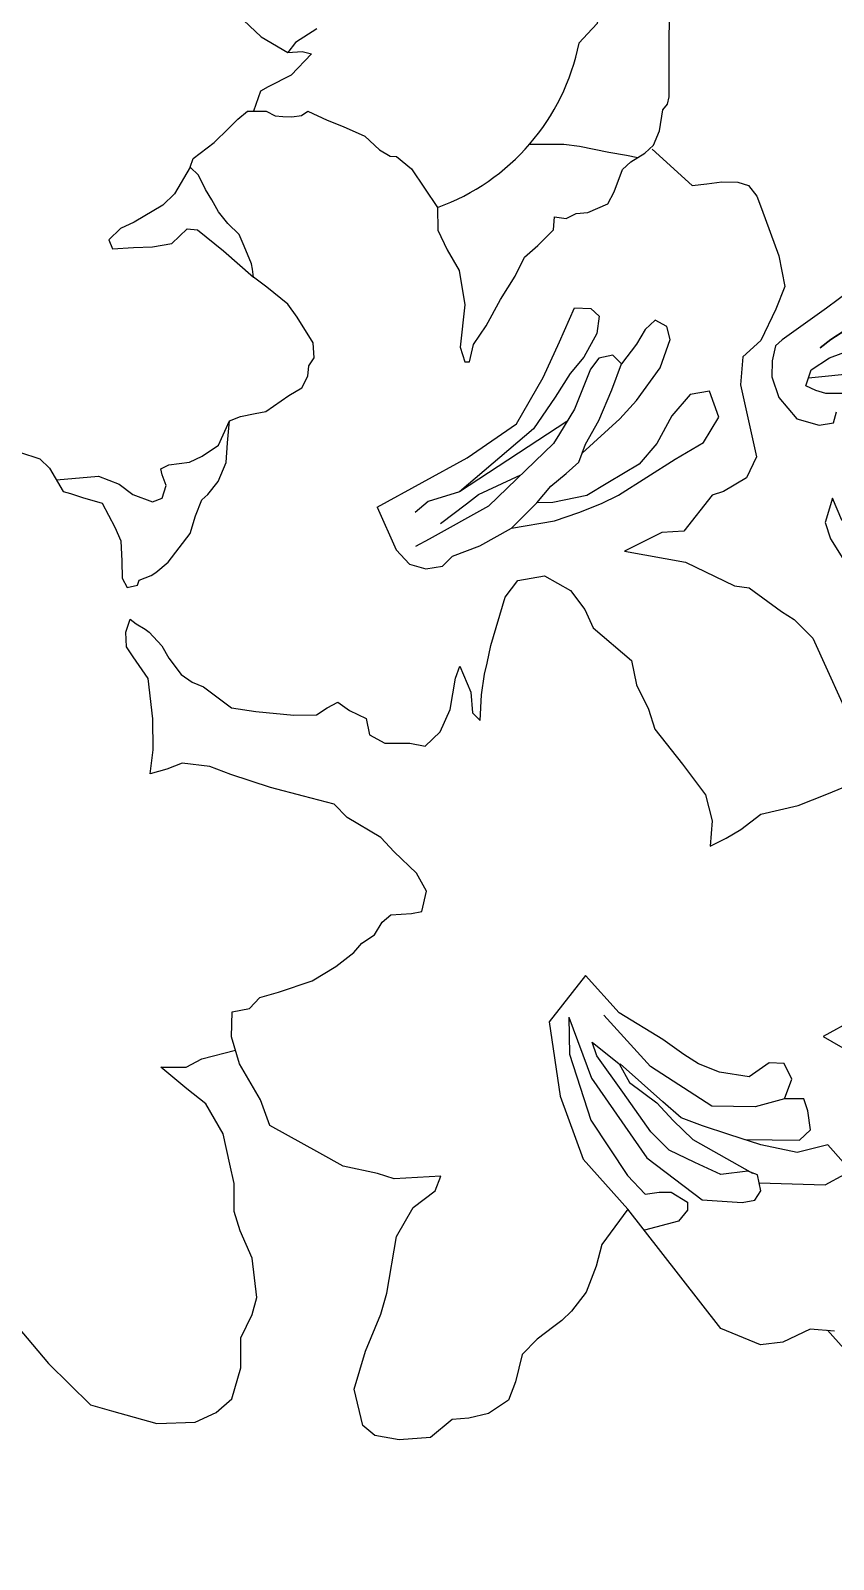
# Model space of a CAD drawing. Header units: millimetres. Extents: x 607619 to 1211550, y 1310734 to 2622648.
# Drawn here: x 607656.1449 to 607656.3987, y 1311007.0329 to 1311007.5161 of the extents above; entities that cross this region are included whole.
import ezdxf

# ---------------------------------------------------------------- set-up
doc = ezdxf.new("R2010")
doc.units = ezdxf.units.MM
doc.layers.add('elenarbi-free_blocks', color=7, linetype='Continuous')

# ---------------------------------------------------------------- blocks, each defined once
blk = doc.blocks.new('A$C69433AA9')
at = {"layer": 'elenarbi-free_blocks', "color": 222}
for points in [[(15.887, 21.258), (15.678, 21.126), (15.601, 21.026)], [(18.456, 21.117), (18.586, 21.258), (18.638, 21.314), (18.67, 21.462), (18.823, 21.504), (18.99, 21.564), (19.167, 21.671), (19.218, 21.838), (19.297, 21.94), (19.412, 22.036)], [(17.974, 20.13), (18.307, 20.127), (18.463, 20.109), (18.748, 20.049), (18.923, 20.021), (19.034, 19.999)]]:
    blk.add_lwpolyline(points, dxfattribs=at)
at = {"layer": 'elenarbi-free_blocks', "color": 211}
for points in [[(14.939, 21.563), (15.341, 21.179), (15.601, 21.026), (15.743, 21.037), (15.833, 21.014), (15.635, 20.805), (15.409, 20.692), (15.335, 20.647), (15.266, 20.453)], [(12.97, 17.11), (13.17, 17.043), (13.266, 16.953), (13.399, 16.724), (13.472, 16.705), (13.587, 16.663), (13.781, 16.608), (13.906, 16.373), (13.963, 16.239), (13.975, 16.04), (13.978, 15.873), (14.028, 15.781), (14.127, 15.805), (14.144, 15.853), (14.261, 15.9), (14.308, 15.93), (14.427, 16.031), (14.644, 16.313), (14.697, 16.484), (14.759, 16.641), (14.816, 16.693), (14.92, 16.821), (14.997, 17.007), (15.011, 17.201), (15.03, 17.415), (15.139, 17.458), (15.282, 17.487), (15.387, 17.508), (15.612, 17.664), (15.74, 17.74), (15.797, 17.854), (15.807, 17.954), (15.859, 18.035), (15.859, 18.035), (15.85, 18.182), (15.692, 18.431), (15.602, 18.56), (15.397, 18.726), (15.264, 18.826), (15.255, 18.902), (15.245, 18.954), (15.173, 19.127), (15.125, 19.244), (15.012, 19.351), (14.921, 19.465), (14.855, 19.584), (14.793, 19.683), (14.726, 19.826), (14.645, 19.902), (14.674, 19.988), (14.878, 20.144), (15.021, 20.282), (15.112, 20.373), (15.207, 20.453), (15.326, 20.453), (15.388, 20.453), (15.478, 20.406), (15.554, 20.401), (15.64, 20.396), (15.735, 20.411), (15.797, 20.453), (15.987, 20.363), (16.144, 20.301), (16.358, 20.206), (16.358, 20.206), (16.501, 20.073), (16.606, 20.011), (16.667, 20.007), (16.815, 19.888), (17.069, 19.507), (17.074, 19.284), (17.164, 19.094), (17.283, 18.889), (17.336, 18.552), (17.293, 18.137), (17.336, 17.994), (17.383, 17.994), (17.421, 18.165), (17.545, 18.346), (17.688, 18.607), (17.83, 18.836), (17.921, 19.021), (18.054, 19.135), (18.206, 19.287), (18.216, 19.415), (18.33, 19.401), (18.43, 19.449), (18.544, 19.458), (18.741, 19.542), (18.803, 19.661), (18.884, 19.88), (18.965, 19.956), (19.103, 20.041), (19.188, 20.117), (19.245, 20.26), (19.279, 20.464), (19.326, 20.521), (19.34, 20.593), (19.341, 21.122), (19.352, 21.886)], [(21.149, 11.544), (20.85, 11.38), (21.32, 11.108)], [(20.961, 8.491), (20.724, 8.51), (20.454, 8.385), (20.236, 8.359), (19.847, 8.517), (19.259, 9.274), (18.936, 9.689), (18.679, 9.34), (18.626, 9.129), (18.527, 8.873), (18.382, 8.688), (18.29, 8.596), (18.211, 8.537), (18.045, 8.412), (17.899, 8.264), (17.833, 7.994), (17.767, 7.817), (17.569, 7.685), (17.378, 7.639), (17.213, 7.626), (17.002, 7.448), (16.692, 7.428), (16.455, 7.468), (16.336, 7.566), (16.251, 7.922), (16.363, 8.297), (16.514, 8.66), (16.574, 8.864), (16.666, 9.42), (16.831, 9.703), (17.048, 9.868), (17.101, 10.013), (16.646, 9.986), (16.481, 10.039), (16.145, 10.111), (15.914, 10.237), (15.425, 10.509), (15.333, 10.759), (15.128, 11.114), (15.049, 11.378), (15.056, 11.622), (15.227, 11.654), (15.326, 11.763), (15.511, 11.816), (15.84, 11.928), (16.071, 12.066), (16.249, 12.204), (16.328, 12.297), (16.453, 12.376), (16.526, 12.501), (16.612, 12.573), (16.816, 12.586), (16.915, 12.606), (16.915, 12.606), (16.961, 12.804), (16.862, 12.982), (16.645, 13.192), (16.513, 13.331), (16.182, 13.527), (16.057, 13.659), (15.754, 13.738), (15.431, 13.823), (15.042, 13.948), (14.837, 14.027), (14.567, 14.06), (14.415, 14.001), (14.251, 13.955), (14.251, 13.955), (14.283, 14.192), (14.277, 14.495), (14.231, 14.89), (14.086, 15.101), (14.02, 15.2), (14.013, 15.344), (14.057, 15.473), (14.116, 15.427), (14.203, 15.375), (14.242, 15.346), (14.366, 15.21), (14.434, 15.09), (14.557, 14.928), (14.664, 14.853), (14.775, 14.808), (15.048, 14.602), (15.287, 14.566), (15.66, 14.53), (15.884, 14.535), (15.987, 14.602), (16.091, 14.659), (16.205, 14.576), (16.371, 14.498), (16.403, 14.338), (16.553, 14.255), (16.799, 14.255), (16.95, 14.228), (17.095, 14.368), (17.194, 14.586), (17.246, 14.892), (17.287, 15.011), (17.396, 14.757), (17.412, 14.555), (17.489, 14.477), (17.5, 14.731), (17.531, 14.933), (17.557, 15.042), (17.593, 15.213), (17.733, 15.689), (17.856, 15.851), (18.118, 15.898), (18.374, 15.753), (18.514, 15.566), (18.595, 15.386), (18.973, 15.066), (19.02, 14.828), (19.137, 14.589), (19.201, 14.392), (19.47, 14.049), (19.698, 13.749), (19.763, 13.494), (19.744, 13.247), (19.744, 13.247), (19.901, 13.325), (20.044, 13.41), (20.24, 13.56), (20.606, 13.645), (20.887, 13.755), (21.11, 13.849)], [(19.173, 20.079), (19.567, 19.723), (19.709, 19.741), (19.856, 19.76), (20.013, 19.755), (20.118, 19.723), (20.201, 19.617), (20.247, 19.498), (20.416, 19.033), (20.475, 18.732), (20.387, 18.512), (20.24, 18.203), (20.063, 18.042), (20.041, 17.77), (20.196, 17.062), (20.1, 16.857), (19.872, 16.724), (19.762, 16.688), (19.483, 16.335), (19.269, 16.321), (18.902, 16.137), (19.502, 16.031), (19.982, 15.8), (20.126, 15.779), (20.441, 15.547), (20.565, 15.47), (20.75, 15.284), (21.164, 14.37)], [(14.645, 19.902), (14.489, 19.643), (14.376, 19.53), (14.095, 19.363), (13.962, 19.303), (13.848, 19.19), (13.882, 19.103), (14.089, 19.116), (14.276, 19.123), (14.463, 19.156), (14.616, 19.297), (14.716, 19.29), (14.97, 19.083), (15.264, 18.826)], [(13.333, 16.838), (13.746, 16.875), (13.948, 16.795), (14.081, 16.693), (14.276, 16.621), (14.369, 16.659), (14.41, 16.782), (14.369, 16.888), (14.357, 16.947), (14.434, 16.984), (14.637, 17.012), (14.761, 17.071), (14.922, 17.179), (15.03, 17.415)], [(21.567, 16.089), (21.364, 16.145), (21.225, 16.233), (21.035, 16.443), (20.943, 16.659), (20.943, 16.659), (20.871, 16.418), (20.922, 16.258), (21.045, 16.068), (21.102, 15.909), (21.092, 15.601), (21.097, 15.075), (21.049, 14.624)], [(12.8, 8.715), (13.255, 8.175), (13.668, 7.77), (13.874, 7.711), (14.316, 7.586), (14.692, 7.6), (14.899, 7.696), (15.054, 7.829), (15.142, 8.131), (15.142, 8.425), (15.253, 8.654), (15.297, 8.823), (15.253, 9.206), (15.136, 9.475), (15.077, 9.666), (15.077, 9.939), (15.033, 10.13), (14.967, 10.425), (14.797, 10.72), (14.613, 10.867), (14.355, 11.08), (14.605, 11.08), (14.76, 11.161), (15.089, 11.246)]]:
    blk.add_lwpolyline(points, dxfattribs=at)
at = {"layer": 'elenarbi-free_blocks'}
for points in [[(20.45, 18.211), (20.384, 18.153), (20.352, 18.004), (20.348, 17.848), (20.417, 17.645), (20.591, 17.435), (20.813, 17.373), (20.951, 17.398), (20.98, 17.503)], [(21.041, 17.685), (20.878, 17.685), (20.78, 17.714), (20.681, 17.76), (20.681, 17.76), (20.733, 17.917), (20.913, 18.033), (21.256, 18.161)], [(21.273, 18.439), (20.925, 18.213), (20.82, 18.132), (20.925, 18.213), (21.099, 18.326)], [(21.227, 18.777), (20.883, 18.52), (20.45, 18.211)], [(20.707, 17.839), (21.193, 17.887), (21.517, 17.984), (21.782, 18.132), (21.957, 18.212), (22.174, 18.364), (22.297, 18.469), (22.44, 18.656), (22.543, 18.796), (22.618, 18.719), (22.555, 18.561), (22.243, 18.299), (21.932, 18.024), (21.726, 17.953), (21.096, 17.732), (21.041, 17.685)], [(16.479, 16.569), (17.359, 17.053), (17.843, 17.386), (18.106, 17.842), (18.267, 18.191), (18.412, 18.523), (18.573, 18.518), (18.654, 18.443), (18.632, 18.271), (18.504, 18.04), (18.369, 17.879), (18.224, 17.649), (18.009, 17.337), (17.284, 16.72)], [(18.488, 17.099), (18.857, 17.437), (19.019, 17.616), (19.254, 17.936), (19.35, 18.214), (19.318, 18.342), (19.205, 18.403), (19.104, 18.31), (19.02, 18.168), (18.875, 17.975)], [(16.479, 16.569), (16.665, 16.15), (16.795, 16.012), (16.954, 15.964), (17.119, 15.992), (17.215, 16.088), (17.484, 16.191), (17.794, 16.363), (18.042, 16.611), (18.18, 16.776), (18.331, 16.9), (18.455, 17.01), (18.522, 17.188), (18.651, 17.419), (18.78, 17.72), (18.875, 17.975), (18.79, 18.059), (18.651, 18.032), (18.569, 17.924), (18.413, 17.531), (18.264, 17.29), (18.206, 17.195), (17.568, 16.581), (16.988, 16.256), (16.855, 16.184)], [(17.794, 16.363), (18.216, 16.435), (18.456, 16.516), (18.677, 16.605), (18.843, 16.686), (19.399, 17.042), (19.676, 17.204), (19.828, 17.453), (19.736, 17.708), (19.546, 17.675), (19.367, 17.464), (19.221, 17.193), (19.047, 16.993), (18.738, 16.809), (18.532, 16.684), (18.201, 16.614), (18.042, 16.611)], [(18.339, 17.41), (17.284, 16.72), (16.978, 16.624), (16.849, 16.516)], [(17.098, 16.411), (17.354, 16.603), (17.471, 16.693), (17.887, 16.888)], [(18.52, 11.978), (18.165, 11.526), (18.272, 10.796), (18.498, 10.179), (18.936, 9.689)], [(20.472, 10.769), (20.542, 10.962), (20.469, 11.116), (20.322, 11.124), (20.125, 10.985), (19.835, 11.031), (19.63, 11.112), (19.483, 11.205), (19.278, 11.352), (18.849, 11.612), (18.52, 11.978)], [(18.356, 11.569), (18.578, 10.973), (19.122, 10.192), (19.666, 9.781), (20.056, 9.754), (20.182, 9.775), (20.24, 9.867), (20.206, 10.024), (20.111, 10.06), (19.847, 10.027), (19.592, 10.146), (19.34, 10.266), (19.162, 10.447), (18.885, 10.834), (18.63, 11.19), (18.587, 11.325), (18.849, 11.113), (18.953, 10.929), (19.22, 10.73), (19.38, 10.558), (19.573, 10.371), (20.158, 10.042)], [(18.356, 11.569), (18.365, 11.207), (18.573, 10.559), (18.932, 10.019), (19.104, 9.835), (19.244, 9.855), (19.361, 9.855), (19.521, 9.757), (19.521, 9.679), (19.431, 9.57), (19.098, 9.482)], [(20.084, 10.37), (20.62, 10.365), (20.728, 10.467), (20.699, 10.653), (20.661, 10.771), (20.472, 10.769), (20.184, 10.691), (19.759, 10.699), (19.159, 11.085), (18.699, 11.591)], [(20.223, 9.945), (20.871, 9.926), (21.064, 10.032), (21.05, 10.146), (20.895, 10.318), (20.596, 10.242), (20.241, 10.318), (19.927, 10.421), (19.669, 10.504), (19.459, 10.583), (19.28, 10.741), (18.859, 11.113)]]:
    blk.add_lwpolyline(points, dxfattribs=at)
at = {"layer": 'elenarbi-free_blocks', "color": 82}
blk.add_lwpolyline([(20.894, 8.501), (21.693, 7.602), (23.279, 6.269), (24.701, 5.609), (25.552, 5.279), (26.402, 5.089), (27.253, 4.975), (27.812, 5.013), (29.107, 5.051), (29.577, 5.14), (30.442, 5.371), (30.523, 5.467), (30.36, 5.605), (30.172, 5.731), (29.966, 5.827), (29.46, 6.431), (28.822, 7.406), (28.239, 7.975), (27.026, 8.944), (26.285, 9.536), (25.595, 9.802), (25.452, 9.802)], dxfattribs=at)
at = {"layer": 'elenarbi-free_blocks', "color": 222}
blk.add_arc((16.335, 21.543), 2.164, 289.844, 348.6615, dxfattribs=at)

msp = doc.modelspace()

# ---------------------------------------------------------------- block references
at = {"color": 7, "lineweight": 0, "xscale": 0.03224236536951503, "yscale": 0.03224236536951503, "zscale": 0.03224236536951503}
msp.add_blockref('A$C69433AA9', (607655.72319, 1311006.83125), dxfattribs=at)

doc.saveas('drawing.dxf')
